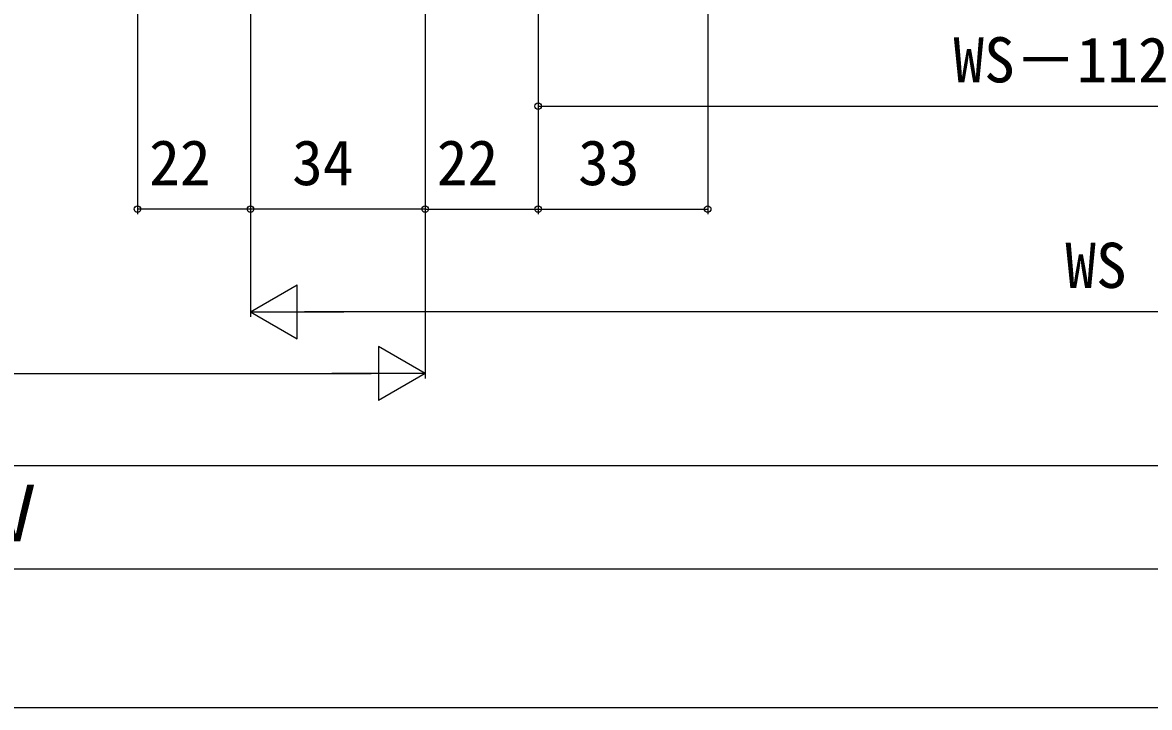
# Model space of a CAD drawing. Units: millimetres, scale not verified. Extents: x -525 to 525, y -783 to 778.
# Drawn here: x 1.6 to 221, y -782.7 to -649.4 of the extents above; entities that cross this region are included whole.
import ezdxf
from ezdxf.enums import TextEntityAlignment as Align

# ---------------------------------------------------------------- set-up
doc = ezdxf.new("R2010")
doc.units = ezdxf.units.MM
doc.header["$LTSCALE"] = 4
doc.layers.add('0-8_YKK_D', color=6, linetype='Continuous')
doc.layers.add('0-9_YKK_ZWAK', color=7, linetype='Continuous')
doc.styles.add('ＭＳ ゴシック', font='')
doc.styles.get('ＭＳ ゴシック').set_extended_font_data('MS Gothic')

msp = doc.modelspace()

# ---------------------------------------------------------------- linework, layer by layer
at = {"layer": '0-8_YKK_D'}
for p, q in [((135.023, -508.699), (135.023, -686.7)), ((24.023, -523.199), (24.023, -686.7)), ((102.023, -523.199), (102.023, -686.7)), ((102.023, -523.199), (102.023, -686.7)), ((102.023, -523.199), (102.023, -666.7)), ((46.023, -540.699), (46.023, -706.7)), ((46.023, -540.699), (46.023, -686.7)), ((46.023, -540.699), (46.023, -686.7)), ((80.023, -540.699), (80.023, -718.7)), ((80.023, -540.699), (80.023, -686.7)), ((80.023, -540.699), (80.023, -686.7)), ((102.023, -665.7), (330.023, -665.7)), ((46.023, -685.7), (24.023, -685.7)), ((80.023, -685.7), (46.023, -685.7)), ((80.023, -685.7), (102.023, -685.7)), ((102.023, -685.7), (135.023, -685.7)), ((46.023, -705.7), (55.116, -700.45)), ((55.116, -710.95), (55.116, -700.45)), ((46.023, -705.7), (55.116, -710.95)), ((46.023, -705.7), (64.209, -705.7)), ((375.523, -705.7), (56.523, -705.7)), ((80.023, -717.7), (70.93, -712.45)), ((70.93, -712.45), (70.93, -722.95)), ((-69.477, -717.7), (69.523, -717.7)), ((80.023, -717.7), (61.836, -717.7)), ((80.023, -717.7), (70.93, -722.95)), ((345.523, -735.7), (-345.5, -735.7)), ((-375.5, -755.7), (375.523, -755.7))]:
    msp.add_line(p, q, dxfattribs=at)
for centre in [(102.023, -665.7), (24.023, -685.7), (46.023, -685.7), (46.023, -685.7), (80.023, -685.7), (80.023, -685.7), (102.023, -685.7), (102.023, -685.7), (135.023, -685.7)]:
    msp.add_circle(centre, 0.637, dxfattribs=at)
at = {"layer": '0-9_YKK_ZWAK'}
msp.add_lwpolyline([(-525, -782.7), (525, -782.7), (525, 747.3)], dxfattribs=at)

# ---------------------------------------------------------------- texts
at = {"layer": '0-8_YKK_D', "style": 'ＭＳ ゴシック'}
for s, height, p in [('WS－112', 8.798, (182.852, -663.7)), ('22', 8.798, (26.296, -683.7)), ('34', 8.798, (54.125, -683.7)), ('22', 8.798, (82.296, -683.7)), ('33', 8.798, (109.796, -683.7)), ('WS', 8.798, (204.637, -703.7)), ('Ｗ', 11, (-10.642, -753.7))]:
    msp.add_text(s, height=height, dxfattribs=at).set_placement(p, align=Align.BOTTOM_LEFT)

doc.saveas('drawing.dxf')
